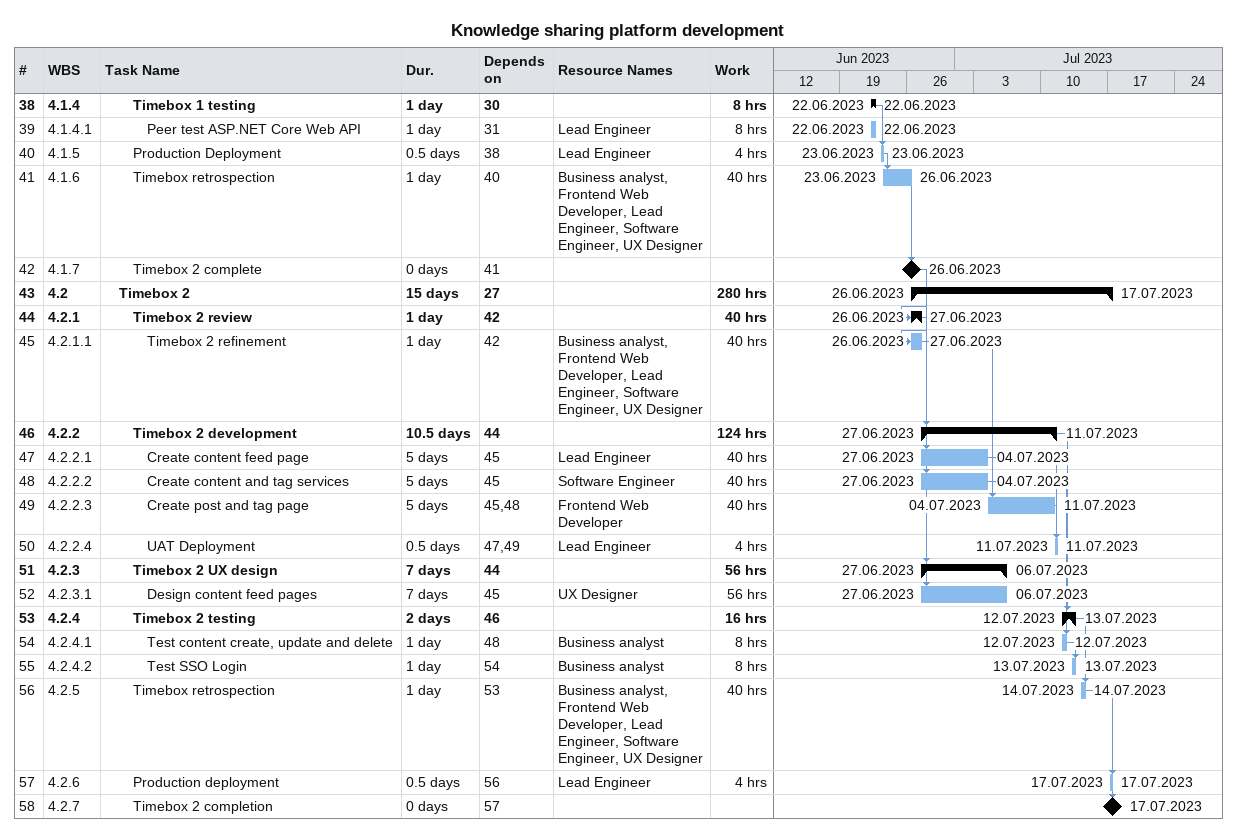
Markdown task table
Knowledge sharing platform development

| ID | WBS | Task | Duration | Start | Finish | Predecessors | Resources | Work (h) |
|---|---|---|---|---|---|---|---|---|
| 38 | 4.1.4 | **Timebox 1 testing** | 1d | 2023-06-22 | 2023-06-22 | 30 |  | 8 |
| 39 | 4.1.4.1 | Peer test ASP.NET Core Web API | 1d | 2023-06-22 | 2023-06-22 | 31 | Lead Engineer | 8 |
| 40 | 4.1.5 | Production Deployment | 0.5d | 2023-06-23 | 2023-06-23 | 38 | Lead Engineer | 4 |
| 41 | 4.1.6 | Timebox retrospection | 1d | 2023-06-23 | 2023-06-26 | 40 | Business analyst, Frontend Web Developer, Lead Engineer, Software Engineer, UX Designer | 40 |
| 42 | 4.1.7 | Timebox 2 complete | 0d | 2023-06-26 | 2023-06-26 | 41 |  |  |
| 43 | 4.2 | **Timebox 2** | 15d | 2023-06-26 | 2023-07-17 | 27 |  | 280 |
| 44 | 4.2.1 | **Timebox 2 review** | 1d | 2023-06-26 | 2023-06-27 | 42 |  | 40 |
| 45 | 4.2.1.1 | Timebox 2 refinement | 1d | 2023-06-26 | 2023-06-27 | 42 | Business analyst, Frontend Web Developer, Lead Engineer, Software Engineer, UX Designer | 40 |
| 46 | 4.2.2 | **Timebox 2 development** | 10.5d | 2023-06-27 | 2023-07-11 | 44 |  | 124 |
| 47 | 4.2.2.1 | Create content feed page | 5d | 2023-06-27 | 2023-07-04 | 45 | Lead Engineer | 40 |
| 48 | 4.2.2.2 | Create content and tag services | 5d | 2023-06-27 | 2023-07-04 | 45 | Software Engineer | 40 |
| 49 | 4.2.2.3 | Create post and tag page | 5d | 2023-07-04 | 2023-07-11 | 45, 48 | Frontend Web Developer | 40 |
| 50 | 4.2.2.4 | UAT Deployment | 0.5d | 2023-07-11 | 2023-07-11 | 47, 49 | Lead Engineer | 4 |
| 51 | 4.2.3 | **Timebox 2 UX design** | 7d | 2023-06-27 | 2023-07-06 | 44 |  | 56 |
| 52 | 4.2.3.1 | Design content feed pages | 7d | 2023-06-27 | 2023-07-06 | 45 | UX Designer | 56 |
| 53 | 4.2.4 | **Timebox 2 testing** | 2d | 2023-07-12 | 2023-07-13 | 46 |  | 16 |
| 54 | 4.2.4.1 | Test content create, update and delete | 1d | 2023-07-12 | 2023-07-12 | 48 | Business analyst | 8 |
| 55 | 4.2.4.2 | Test SSO Login | 1d | 2023-07-13 | 2023-07-13 | 54 | Business analyst | 8 |
| 56 | 4.2.5 | Timebox retrospection | 1d | 2023-07-14 | 2023-07-14 | 53 | Business analyst, Frontend Web Developer, Lead Engineer, Software Engineer, UX Designer | 40 |
| 57 | 4.2.6 | Production deployment | 0.5d | 2023-07-17 | 2023-07-17 | 56 | Lead Engineer | 4 |
| 58 | 4.2.7 | Timebox 2 completion | 0d | 2023-07-17 | 2023-07-17 | 57 |  |  |
